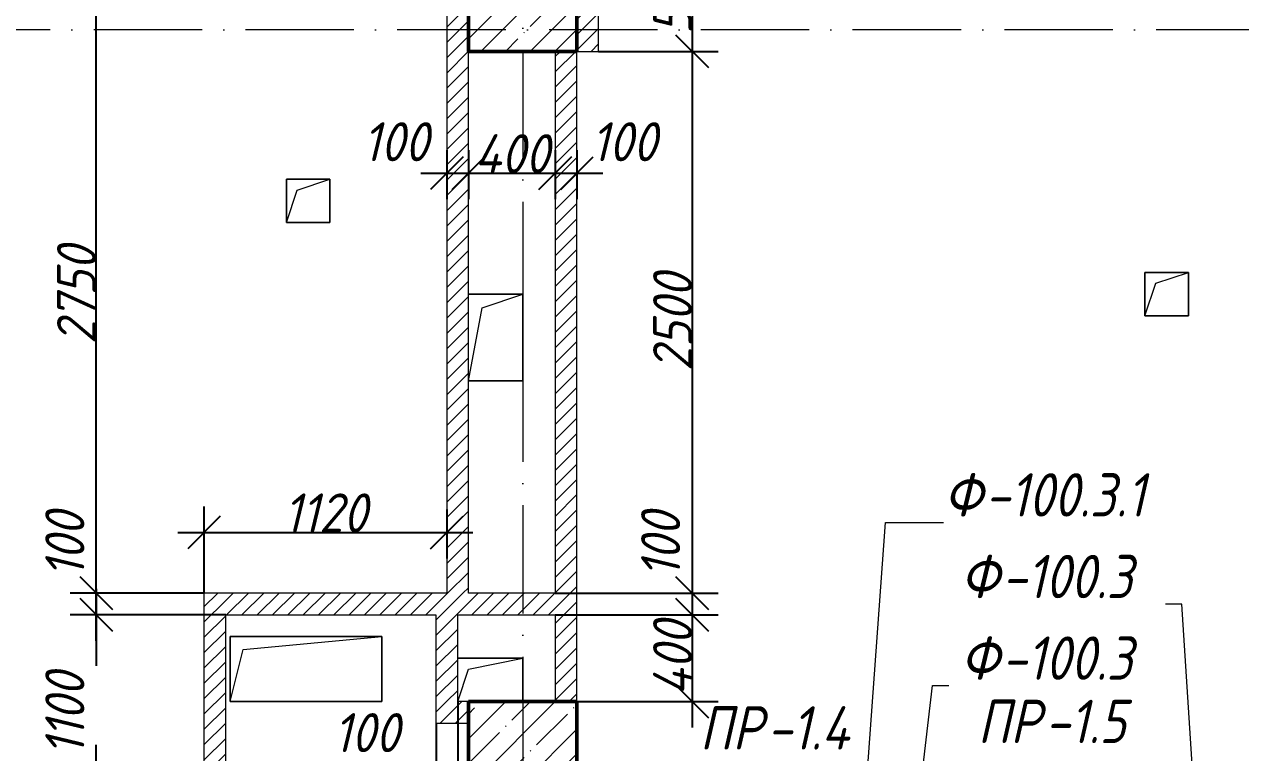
# Model space of a CAD drawing. Header units: millimetres. Extents: x -401725 to 250493, y 305116 to 802890.
# Drawn here: x -94149 to -88539, y 596662 to 600023 of the extents above; entities that cross this region are included whole.
import ezdxf

# ---------------------------------------------------------------- set-up
doc = ezdxf.new("R2010")
doc.units = ezdxf.units.MM
doc.linetypes.add('50_200_ШТРИХ_1Т_ш5_п1_п1_', pattern=[700, 500, -100, 0, -100])
for name, color, linetype, lineweight in [('A-____-____-DIMS', 7, 'Continuous', 9), ('A-DOOR-____-IDEN', 7, 'Continuous', 9), ('A-FLOR-____-OTLN', 7, 'Continuous', 9), ('A-GENM-____-IDEN', 7, 'Continuous', 9), ('A-GENM-____-OTLN', 7, 'Continuous', 9), ('A-WALL-FNSH-MCUT-1', 7, 'Continuous', 9), ('S-COLS-____-MCUT', 7, 'Continuous', 50), ('S-COLS-____-OTLN', 7, 'Continuous', 9), ('S-GRID-____-OTLN-1', 7, '50_200_ШТРИХ_1Т_ш5_п1_п1_', 9)]:
    doc.layers.add(name, color=color, linetype=linetype, lineweight=lineweight)
doc.layers.add('A-WALL-____-PATT-4', color=9, linetype='Continuous', lineweight=9, true_color=0x808080)
doc.styles.add('ISOCPEUR_I_10', font='isocpeui.ttf', dxfattribs={"width": 0.9, "height": 180})
doc.styles.add('ISOCPEUR_I_14', font='isocpeui.ttf', dxfattribs={"width": 0.9, "height": 180})
doc.styles.add('ISOCPEUR_I_2', font='isocpeui.ttf', dxfattribs={"width": 0.85, "height": 2.3})
doc.dimstyles.new('ISO-1_8_0_9К_СРЕДНИЙ_Кладочные_4', dxfattribs={"dimscale": 304.8, "dimtxt": 179.276612, "dimasz": 0.492126, "dimexe": 0.393701, "dimexo": 0, "dimgap": 0, "dimtad": 1, "dimdec": 3, "dimrnd": 0.001, "dimdsep": 46, "dimtxsty": 'ISOCPEUR_I_10', "dimblk1": 'OBLIQUE', "dimblk2": 'OBLIQUE', "dimsah": 1, "dimcen": 0.09, "dimdle": 0.393701, "dimazin": 0, "dimtfac": 1, "dimtdec": 4, "dimtix": 1, "dimtmove": 1, "dimatfit": 3, "dimfxl": 1, "dimtvp": 1, "dimtolj": 1, "dimtzin": 0, "dimarcsym": 2})
doc.dimstyles.new('ISO-1_8_0_9К_СРЕДНИЙ_Кладочные_5', dxfattribs={"dimscale": 304.8, "dimtxt": 179.276612, "dimasz": 0.492126, "dimexe": 0.393701, "dimexo": 0, "dimgap": 0, "dimtad": 1, "dimdec": 3, "dimrnd": 0.001, "dimdsep": 46, "dimtxsty": 'ISOCPEUR_I_10', "dimblk1": 'OBLIQUE', "dimblk2": 'OBLIQUE', "dimsah": 1, "dimcen": 0.09, "dimdle": 0.393701, "dimazin": 0, "dimtfac": 1, "dimtdec": 4, "dimtix": 1, "dimtmove": 2, "dimatfit": 3, "dimfxl": 1, "dimtvp": 1, "dimtolj": 1, "dimtzin": 0, "dimarcsym": 2})
doc.dimstyles.new('ISO-1_8_0_9К_СРЕДНИЙ_Кладочные_6', dxfattribs={"dimscale": 304.8, "dimtxt": 179.276612, "dimasz": 0.492126, "dimexe": 0.393701, "dimexo": 0, "dimgap": 0, "dimtad": 1, "dimdec": 3, "dimrnd": 0.001, "dimdsep": 46, "dimtxsty": 'ISOCPEUR_I_14', "dimblk1": 'OBLIQUE', "dimblk2": 'OBLIQUE', "dimsah": 1, "dimcen": 0.09, "dimdle": 0.393701, "dimazin": 0, "dimtfac": 1, "dimtdec": 4, "dimtix": 1, "dimtmove": 0, "dimatfit": 3, "dimfxl": 1, "dimtvp": 1, "dimtolj": 1, "dimtzin": 0, "dimarcsym": 2})
pattern_1 = [(45, (-175000.736, 544716.51), (-35.35534, 35.35534), [])]

# ---------------------------------------------------------------- blocks, each defined once
blk = doc.blocks.new('BSC_Колонна _Прямоугольная - 500х500-V50-АР1_Кладочный план 1 этажа в осях 1-64_Ю-ЯЯ')
at = {"layer": 'S-COLS-____-OTLN'}
h = blk.add_hatch(dxfattribs=at)
h.set_pattern_fill('FP_50', color=256, style=0, pattern_type=2)
h.set_pattern_definition([(45, (-83150, -51931.04), (-114.04925, 114.04925), []), (45, (-83035.95, -51931.04), (-114.04925, 114.04925), [201.613, -40.323, 3.353, -36.97])])
h.paths.add_polyline_path([(-250, -250), (250, -250), (250, 250), (-250, 250)], flags=0)
at = {"layer": 'S-COLS-____-MCUT'}
for p, q in [((250, 250), (-250, 250)), ((-250, 250), (-250, -250)), ((250, -250), (250, 250)), ((-250, -250), (250, -250))]:
    blk.add_line(p, q, dxfattribs=at)
blk = doc.blocks.new('BSC_Колонна _Прямоугольная - 500х500-V51-АР1_Кладочный план 1 этажа в осях 1-64_Ю-ЯЯ')
at = {"layer": 'S-COLS-____-OTLN'}
h = blk.add_hatch(dxfattribs=at)
h.set_pattern_fill('FP_51', color=256, style=0, pattern_type=2)
h.set_pattern_definition([(45, (-83150, -55431.04), (-114.04925, 114.04925), []), (45, (-83035.95, -55431.04), (-114.04925, 114.04925), [201.613, -40.323, 3.353, -36.97])])
h.paths.add_polyline_path([(-93.7, -250), (250, -250), (250, 250), (-250, 250), (-250, -250)], flags=0)
at = {"layer": 'S-COLS-____-MCUT'}
for p, q in [((250, 250), (-250, 250)), ((-250, 250), (-250, -250)), ((250, -250), (250, 250)), ((-250, -250), (250, -250))]:
    blk.add_line(p, q, dxfattribs=at)
blk = doc.blocks.new('AR_Отверстие прямоугольное _в плите_ - AR_Отверстие прямоугольное _в плите_-30459204-АР1_Кладочный план 1 этажа в осях 1-64_Ю-ЯЯ')
at = {"layer": 'A-GENM-____-OTLN'}
for p, q in [((125, 200), (-125, 200)), ((-62.5, 137.5), (125, 200)), ((125, -200), (125, 200)), ((-125, -200), (-62.5, 137.5)), ((-125, -200), (125, -200))]:
    blk.add_line(p, q, dxfattribs=at)
blk = doc.blocks.new('AR_Отверстие прямоугольное _в плите_ - AR_Отверстие прямоугольное _в плите_-30459597-АР1_Кладочный план 1 этажа в осях 1-64_Ю-ЯЯ')
at = {"layer": 'A-GENM-____-OTLN'}
for p, q in [((100, 100), (-100, 100)), ((-100, 100), (-100, -100)), ((-50, 50), (100, 100)), ((100, -100), (100, 100)), ((-100, -100), (-50, 50)), ((-100, -100), (100, -100))]:
    blk.add_line(p, q, dxfattribs=at)
blk = doc.blocks.new('AR_Отверстие прямоугольное _в плите_ - AR_Отверстие прямоугольное _в плите_-30459430-АР1_Кладочный план 1 этажа в осях 1-64_Ю-ЯЯ')
at = {"layer": 'A-GENM-____-OTLN'}
for p, q in [((350, 150), (-350, 150)), ((-350, 150), (-350, -150)), ((-290, 90), (350, 150)), ((350, -150), (350, 150)), ((-350, -150), (-290, 90)), ((-350, -150), (350, -150))]:
    blk.add_line(p, q, dxfattribs=at)
blk = doc.blocks.new('AR_Отверстие прямоугольное _в плите_ - AR_Отверстие прямоугольное _в плите_-V249-АР1_Кладочный план 1 этажа в осях 1-64_Ю-ЯЯ')
at = {"layer": 'A-GENM-____-OTLN'}
for p, q in [((150, 100), (-150, 100)), ((-100, 50), (150, 100)), ((150, -100), (150, 100)), ((-150, -100), (-100, 50))]:
    blk.add_line(p, q, dxfattribs=at)
blk = doc.blocks.new('_Oblique')
at = {"color": 0, "linetype": 'ByBlock', "lineweight": -2}
blk.add_line((-0.5, -0.5), (0.5, 0.5), dxfattribs=at)
blk = doc.blocks.new('*D13044')
at = {"layer": 'A-____-____-DIMS', "color": 0, "lineweight": -2, "transparency": 16777216}
for p, q in [((-91069.5, 600517.6), (-91069.5, 599777.6)), ((-91500.7, 600397.6), (-90949.5, 600397.6)), ((-91500.7, 599897.6), (-90949.5, 599897.6))]:
    blk.add_line(p, q, dxfattribs=at)
at = {"layer": 'Defpoints', "color": 0, "transparency": 16777216}
for p in [(-91500.7, 600397.6), (-91500.7, 599897.6), (-91069.5, 599897.6)]:
    blk.add_point(p, dxfattribs=at)
at = {"layer": 'A-____-____-DIMS', "color": 0, "lineweight": -2, "transparency": 16777216, "xscale": 150, "yscale": 150, "zscale": 150}
for p, rotation in [((-91069.5, 600397.6), 90), ((-91069.5, 599897.6), 270)]:
    blk.add_blockref('_Oblique', p, dxfattribs=dict(at, rotation=rotation))
at = {"layer": 'A-____-____-DIMS', "color": 0, "transparency": 16777216, "insert": (-91159.5, 600147.6), "char_height": 180, "width": 409.578, "attachment_point": 5, "rotation": 90, "style": 'ISOCPEUR_I_14'}
blk.add_mtext('\\A1;500', dxfattribs=at)
blk = doc.blocks.new('*D13045')
at = {"layer": 'A-____-____-DIMS', "color": 0, "lineweight": -2, "transparency": 16777216}
for p, q in [((-91069.5, 600017.6), (-91069.5, 597277.6)), ((-91500.7, 599897.6), (-90949.5, 599897.6)), ((-91700.7, 597397.6), (-90949.5, 597397.6))]:
    blk.add_line(p, q, dxfattribs=at)
at = {"layer": 'Defpoints', "color": 0, "transparency": 16777216}
for p in [(-91500.7, 599897.6), (-91700.7, 597397.6), (-91069.5, 597397.6)]:
    blk.add_point(p, dxfattribs=at)
at = {"layer": 'A-____-____-DIMS', "color": 0, "lineweight": -2, "transparency": 16777216, "xscale": 150, "yscale": 150, "zscale": 150}
for p, rotation in [((-91069.5, 599897.6), 90), ((-91069.5, 597397.6), 270)]:
    blk.add_blockref('_Oblique', p, dxfattribs=dict(at, rotation=rotation))
at = {"layer": 'A-____-____-DIMS', "color": 0, "transparency": 16777216, "insert": (-91159.5, 598647.6), "char_height": 180, "width": 546.104, "attachment_point": 5, "rotation": 90, "style": 'ISOCPEUR_I_14'}
blk.add_mtext('\\A1;2500', dxfattribs=at)
blk = doc.blocks.new('*D13046')
at = {"layer": 'A-____-____-DIMS', "color": 0, "lineweight": -2, "transparency": 16777216}
for p, q in [((-91069.5, 597517.6), (-91069.5, 597177.6)), ((-91700.7, 597397.6), (-90949.5, 597397.6)), ((-91700.7, 597297.6), (-90949.5, 597297.6))]:
    blk.add_line(p, q, dxfattribs=at)
at = {"layer": 'Defpoints', "color": 0, "transparency": 16777216}
for p in [(-91700.7, 597397.6), (-91700.7, 597297.6), (-91069.5, 597297.6)]:
    blk.add_point(p, dxfattribs=at)
at = {"layer": 'A-____-____-DIMS', "color": 0, "lineweight": -2, "transparency": 16777216, "xscale": 150, "yscale": 150, "zscale": 150}
for p, rotation in [((-91069.5, 597397.6), 90), ((-91069.5, 597297.6), 270)]:
    blk.add_blockref('_Oblique', p, dxfattribs=dict(at, rotation=rotation))
at = {"layer": 'A-____-____-DIMS', "color": 0, "transparency": 16777216, "insert": (-91304.7, 597469), "char_height": 180, "width": 368.207, "attachment_point": 1, "rotation": 90, "line_spacing_factor": 1.149209, "style": 'ISOCPEUR_I_10'}
blk.add_mtext('\\A1;100', dxfattribs=at)
blk = doc.blocks.new('*D13047')
at = {"layer": 'A-____-____-DIMS', "color": 0, "lineweight": -2, "transparency": 16777216}
for p, q in [((-91069.5, 597417.6), (-91069.5, 596777.6)), ((-91700.7, 597297.6), (-90949.5, 597297.6)), ((-91600.7, 596897.6), (-90949.5, 596897.6))]:
    blk.add_line(p, q, dxfattribs=at)
at = {"layer": 'Defpoints', "color": 0, "transparency": 16777216}
for p in [(-91700.7, 597297.6), (-91600.7, 596897.6), (-91069.5, 596897.6)]:
    blk.add_point(p, dxfattribs=at)
at = {"layer": 'A-____-____-DIMS', "color": 0, "lineweight": -2, "transparency": 16777216, "xscale": 150, "yscale": 150, "zscale": 150}
for p, rotation in [((-91069.5, 597297.6), 90), ((-91069.5, 596897.6), 270)]:
    blk.add_blockref('_Oblique', p, dxfattribs=dict(at, rotation=rotation))
at = {"layer": 'A-____-____-DIMS', "color": 0, "transparency": 16777216, "insert": (-91159.5, 597097.6), "char_height": 180, "width": 426.127, "attachment_point": 5, "rotation": 90, "style": 'ISOCPEUR_I_14'}
blk.add_mtext('\\A1;400', dxfattribs=at)
blk = doc.blocks.new('*D13049')
at = {"layer": 'A-____-____-DIMS', "color": 0, "lineweight": -2, "transparency": 16777216}
for p, q in [((-92200.7, 599441.6), (-92200.7, 599215.6)), ((-92100.7, 599441.6), (-92100.7, 599215.6)), ((-92320.7, 599335.6), (-91980.7, 599335.6))]:
    blk.add_line(p, q, dxfattribs=at)
at = {"layer": 'Defpoints', "color": 0, "transparency": 16777216}
for p in [(-92200.7, 599441.6), (-92100.7, 599441.6), (-92100.7, 599335.6)]:
    blk.add_point(p, dxfattribs=at)
at = {"layer": 'A-____-____-DIMS', "color": 0, "lineweight": -2, "transparency": 16777216, "xscale": 150, "yscale": 150, "zscale": 150, "rotation": 180}
blk.add_blockref('_Oblique', (-92200.7, 599335.6), dxfattribs=at)
at = {"layer": 'A-____-____-DIMS', "color": 0, "lineweight": -2, "transparency": 16777216, "xscale": 150, "yscale": 150, "zscale": 150}
blk.add_blockref('_Oblique', (-92100.7, 599335.6), dxfattribs=at)
at = {"layer": 'A-____-____-DIMS', "color": 0, "transparency": 16777216, "insert": (-92588.2, 599570.7), "char_height": 180, "width": 368.207, "attachment_point": 1, "line_spacing_factor": 1.149209, "style": 'ISOCPEUR_I_10'}
blk.add_mtext('\\A1;100', dxfattribs=at)
blk = doc.blocks.new('*D13050')
at = {"layer": 'A-____-____-DIMS', "color": 0, "lineweight": -2, "transparency": 16777216}
for p, q in [((-92100.7, 599441.6), (-92100.7, 599215.6)), ((-91700.7, 599441.6), (-91700.7, 599215.6)), ((-92220.7, 599335.6), (-91580.7, 599335.6))]:
    blk.add_line(p, q, dxfattribs=at)
at = {"layer": 'Defpoints', "color": 0, "transparency": 16777216}
for p in [(-92100.7, 599441.6), (-91700.7, 599441.6), (-91700.7, 599335.6)]:
    blk.add_point(p, dxfattribs=at)
at = {"layer": 'A-____-____-DIMS', "color": 0, "lineweight": -2, "transparency": 16777216, "xscale": 150, "yscale": 150, "zscale": 150, "rotation": 180}
blk.add_blockref('_Oblique', (-92100.7, 599335.6), dxfattribs=at)
at = {"layer": 'A-____-____-DIMS', "color": 0, "lineweight": -2, "transparency": 16777216, "xscale": 150, "yscale": 150, "zscale": 150}
blk.add_blockref('_Oblique', (-91700.7, 599335.6), dxfattribs=at)
at = {"layer": 'A-____-____-DIMS', "color": 0, "transparency": 16777216, "insert": (-91900.7, 599425.6), "char_height": 180, "width": 426.127, "attachment_point": 5, "style": 'ISOCPEUR_I_14'}
blk.add_mtext('\\A1;400', dxfattribs=at)
blk = doc.blocks.new('*D13051')
at = {"layer": 'A-____-____-DIMS', "color": 0, "lineweight": -2, "transparency": 16777216}
for p, q in [((-91700.7, 599441.6), (-91700.7, 599215.6)), ((-91600.7, 599441.6), (-91600.7, 599215.6)), ((-91820.7, 599335.6), (-91480.7, 599335.6))]:
    blk.add_line(p, q, dxfattribs=at)
at = {"layer": 'Defpoints', "color": 0, "transparency": 16777216}
for p in [(-91700.7, 599441.6), (-91600.7, 599441.6), (-91600.7, 599335.6)]:
    blk.add_point(p, dxfattribs=at)
at = {"layer": 'A-____-____-DIMS', "color": 0, "lineweight": -2, "transparency": 16777216, "xscale": 150, "yscale": 150, "zscale": 150, "rotation": 180}
blk.add_blockref('_Oblique', (-91700.7, 599335.6), dxfattribs=at)
at = {"layer": 'A-____-____-DIMS', "color": 0, "lineweight": -2, "transparency": 16777216, "xscale": 150, "yscale": 150, "zscale": 150}
blk.add_blockref('_Oblique', (-91600.7, 599335.6), dxfattribs=at)
at = {"layer": 'A-____-____-DIMS', "color": 0, "transparency": 16777216, "insert": (-91535.2, 599570.7), "char_height": 180, "width": 368.207, "attachment_point": 1, "line_spacing_factor": 1.149209, "style": 'ISOCPEUR_I_10'}
blk.add_mtext('\\A1;100', dxfattribs=at)
blk = doc.blocks.new('*D13053')
at = {"layer": 'A-____-____-DIMS', "color": 0, "lineweight": -2, "transparency": 16777216}
for p, q in [((-93817.4, 597417.6), (-93817.4, 597061.9)), ((-93220.7, 597297.6), (-93937.4, 597297.6)), ((-93817.4, 596077.6), (-93817.4, 596697.5)), ((-93220.7, 596197.6), (-93937.4, 596197.6))]:
    blk.add_line(p, q, dxfattribs=at)
at = {"layer": 'Defpoints', "color": 0, "transparency": 16777216}
for p in [(-93817.4, 597297.6), (-93220.7, 597297.6), (-93220.7, 596197.6)]:
    blk.add_point(p, dxfattribs=at)
at = {"layer": 'A-____-____-DIMS', "color": 0, "lineweight": -2, "transparency": 16777216, "xscale": 150, "yscale": 150, "zscale": 150}
for p, rotation in [((-93817.4, 597297.6), 90), ((-93817.4, 596197.6), 270)]:
    blk.add_blockref('_Oblique', p, dxfattribs=dict(at, rotation=rotation))
at = {"layer": 'A-____-____-DIMS', "color": 0, "transparency": 16777216, "insert": (-94052.6, 596648), "char_height": 180, "width": 463.361, "attachment_point": 1, "rotation": 90, "line_spacing_factor": 1.149209, "style": 'ISOCPEUR_I_10'}
blk.add_mtext('\\A1;1100', dxfattribs=at)
blk = doc.blocks.new('*D13054')
at = {"layer": 'A-____-____-DIMS', "color": 0, "lineweight": -2, "transparency": 16777216}
for p, q in [((-93817.4, 597177.6), (-93817.4, 597517.6)), ((-93320.7, 597397.6), (-93937.4, 597397.6)), ((-93220.7, 597297.6), (-93937.4, 597297.6))]:
    blk.add_line(p, q, dxfattribs=at)
at = {"layer": 'Defpoints', "color": 0, "transparency": 16777216}
for p in [(-93817.4, 597397.6), (-93320.7, 597397.6), (-93220.7, 597297.6)]:
    blk.add_point(p, dxfattribs=at)
at = {"layer": 'A-____-____-DIMS', "color": 0, "lineweight": -2, "transparency": 16777216, "xscale": 150, "yscale": 150, "zscale": 150}
for p, rotation in [((-93817.4, 597397.6), 90), ((-93817.4, 597297.6), 270)]:
    blk.add_blockref('_Oblique', p, dxfattribs=dict(at, rotation=rotation))
at = {"layer": 'A-____-____-DIMS', "color": 0, "transparency": 16777216, "insert": (-94052.6, 597469.4), "char_height": 180, "width": 368.207, "attachment_point": 1, "rotation": 90, "line_spacing_factor": 1.149209, "style": 'ISOCPEUR_I_10'}
blk.add_mtext('\\A1;100', dxfattribs=at)
blk = doc.blocks.new('*D13055')
at = {"layer": 'A-____-____-DIMS', "color": 0, "lineweight": -2, "transparency": 16777216}
for p, q in [((-93817.4, 597277.6), (-93817.4, 600267.6)), ((-93400.7, 600147.6), (-93937.4, 600147.6)), ((-93320.7, 597397.6), (-93937.4, 597397.6))]:
    blk.add_line(p, q, dxfattribs=at)
at = {"layer": 'Defpoints', "color": 0, "transparency": 16777216}
for p in [(-93817.4, 600147.6), (-93400.7, 600147.6), (-93320.7, 597397.6)]:
    blk.add_point(p, dxfattribs=at)
at = {"layer": 'A-____-____-DIMS', "color": 0, "lineweight": -2, "transparency": 16777216, "xscale": 150, "yscale": 150, "zscale": 150}
for p, rotation in [((-93817.4, 600147.6), 90), ((-93817.4, 597397.6), 270)]:
    blk.add_blockref('_Oblique', p, dxfattribs=dict(at, rotation=rotation))
at = {"layer": 'A-____-____-DIMS', "color": 0, "transparency": 16777216, "insert": (-93908.6, 598772.6), "char_height": 180, "width": 546.104, "attachment_point": 5, "rotation": 90, "style": 'ISOCPEUR_I_14'}
blk.add_mtext('\\A1;2750', dxfattribs=at)
blk = doc.blocks.new('*D13057')
at = {"layer": 'A-____-____-DIMS', "color": 0, "lineweight": -2, "transparency": 16777216}
for p, q in [((-92250.7, 596797.6), (-92250.7, 596169.8)), ((-93220.7, 596395.9), (-93220.7, 596169.8)), ((-93340.7, 596289.8), (-92130.7, 596289.8))]:
    blk.add_line(p, q, dxfattribs=at)
at = {"layer": 'Defpoints', "color": 0, "transparency": 16777216}
for p in [(-92250.7, 596797.6), (-93220.7, 596395.9), (-92250.7, 596289.8)]:
    blk.add_point(p, dxfattribs=at)
at = {"layer": 'A-____-____-DIMS', "color": 0, "lineweight": -2, "transparency": 16777216, "xscale": 150, "yscale": 150, "zscale": 150, "rotation": 180}
blk.add_blockref('_Oblique', (-93220.7, 596289.8), dxfattribs=at)
at = {"layer": 'A-____-____-DIMS', "color": 0, "lineweight": -2, "transparency": 16777216, "xscale": 150, "yscale": 150, "zscale": 150}
blk.add_blockref('_Oblique', (-92250.7, 596289.8), dxfattribs=at)
at = {"layer": 'A-____-____-DIMS', "color": 0, "transparency": 16777216, "insert": (-92735.7, 596381), "char_height": 180, "width": 409.578, "attachment_point": 5, "style": 'ISOCPEUR_I_14'}
blk.add_mtext('\\A1;970', dxfattribs=at)
blk = doc.blocks.new('*D13058')
at = {"layer": 'A-____-____-DIMS', "color": 0, "lineweight": -2, "transparency": 16777216}
for p, q in [((-92150.7, 596897.6), (-92150.7, 596169.8)), ((-92250.7, 596797.6), (-92250.7, 596169.8)), ((-92370.7, 596289.8), (-92030.7, 596289.8))]:
    blk.add_line(p, q, dxfattribs=at)
at = {"layer": 'Defpoints', "color": 0, "transparency": 16777216}
for p in [(-92150.7, 596897.6), (-92250.7, 596797.6), (-92150.7, 596289.8)]:
    blk.add_point(p, dxfattribs=at)
at = {"layer": 'A-____-____-DIMS', "color": 0, "lineweight": -2, "transparency": 16777216, "xscale": 150, "yscale": 150, "zscale": 150, "rotation": 180}
blk.add_blockref('_Oblique', (-92250.7, 596289.8), dxfattribs=at)
at = {"layer": 'A-____-____-DIMS', "color": 0, "lineweight": -2, "transparency": 16777216, "xscale": 150, "yscale": 150, "zscale": 150}
blk.add_blockref('_Oblique', (-92150.7, 596289.8), dxfattribs=at)
at = {"layer": 'A-____-____-DIMS', "color": 0, "transparency": 16777216, "insert": (-92723, 596844.5), "char_height": 180, "width": 368.207, "attachment_point": 1, "line_spacing_factor": 1.149209, "style": 'ISOCPEUR_I_10'}
blk.add_mtext('\\A1;100', dxfattribs=at)
blk = doc.blocks.new('*D13062')
at = {"layer": 'A-____-____-DIMS', "color": 0, "lineweight": -2, "transparency": 16777216}
for p, q in [((-93320.7, 597397.6), (-93320.7, 597798.1)), ((-92200.7, 597784.2), (-92200.7, 597558.1)), ((-93440.7, 597678.1), (-92080.7, 597678.1))]:
    blk.add_line(p, q, dxfattribs=at)
at = {"layer": 'Defpoints', "color": 0, "transparency": 16777216}
for p in [(-92200.7, 597784.2), (-92200.7, 597678.1), (-93320.7, 597397.6)]:
    blk.add_point(p, dxfattribs=at)
at = {"layer": 'A-____-____-DIMS', "color": 0, "lineweight": -2, "transparency": 16777216, "xscale": 150, "yscale": 150, "zscale": 150, "rotation": 180}
blk.add_blockref('_Oblique', (-93320.7, 597678.1), dxfattribs=at)
at = {"layer": 'A-____-____-DIMS', "color": 0, "lineweight": -2, "transparency": 16777216, "xscale": 150, "yscale": 150, "zscale": 150}
blk.add_blockref('_Oblique', (-92200.7, 597678.1), dxfattribs=at)
at = {"layer": 'A-____-____-DIMS', "color": 0, "transparency": 16777216, "insert": (-92760.7, 597768.1), "char_height": 180, "width": 463.361, "attachment_point": 5, "style": 'ISOCPEUR_I_14'}
blk.add_mtext('\\A1;1120', dxfattribs=at)

msp = doc.modelspace()

# ---------------------------------------------------------------- hatches: boundary and pattern name
at = {"layer": 'A-WALL-____-PATT-4'}
h = msp.add_hatch(dxfattribs=at)
h.set_pattern_fill('FP_5', color=256, style=0, pattern_type=2)
h.set_pattern_definition(pattern_1)
h.paths.add_polyline_path([(-91500.7357, 599897.5526), (-91500.7357, 600397.5526), (-91600.7357, 600397.5526), (-91600.7357, 599897.5526)], flags=0)
h = msp.add_hatch(dxfattribs=at)
h.set_pattern_fill('FP_5', color=256, style=0, pattern_type=2)
h.set_pattern_definition(pattern_1)
h.paths.add_polyline_path([(-92200.7357, 597397.5526), (-92100.7357, 597397.5526), (-92100.7357, 600147.5526), (-92200.7357, 600147.5526), (-92200.7357, 598712.499)], flags=0)
h = msp.add_hatch(dxfattribs=at)
h.set_pattern_fill('FP_5', color=256, style=0, pattern_type=2)
h.set_pattern_definition(pattern_1)
h.paths.add_polyline_path([(-91600.7357, 596897.5526), (-91600.7357, 599897.5526), (-91700.7357, 599897.5526), (-91700.7357, 596897.5526)], flags=0)
h = msp.add_hatch(dxfattribs=at)
h.set_pattern_fill('FP_5', color=256, style=0, pattern_type=2)
h.set_pattern_definition(pattern_1)
h.paths.add_polyline_path([(-93320.7357, 596197.5526), (-93220.7357, 596197.5526), (-93220.7357, 597397.5526), (-93320.7357, 597397.5526), (-93320.7357, 597098.0139)], flags=0)
h = msp.add_hatch(dxfattribs=at)
h.set_pattern_fill('FP_5', color=256, style=0, pattern_type=2)
h.set_pattern_definition(pattern_1)
h.paths.add_polyline_path([(-91700.7357, 597297.5526), (-91700.7357, 597397.5526), (-93220.7357, 597397.5526), (-93220.7357, 597297.5526), (-91944.4573, 597297.5526)], flags=0)
h = msp.add_hatch(dxfattribs=at)
h.set_pattern_fill('FP_5', color=256, style=0, pattern_type=2)
h.set_pattern_definition(pattern_1)
h.paths.add_polyline_path([(-92250.7357, 596897.5526), (-92150.7357, 596897.5526), (-92150.7357, 597297.5526), (-92250.7357, 597297.5526), (-92250.7357, 597098.0139)], flags=0)
h = msp.add_hatch(dxfattribs=at)
h.set_pattern_fill('FP_5', color=256, style=0, pattern_type=2)
h.set_pattern_definition(pattern_1)
h.paths.add_polyline_path([(-92100.7357, 596797.5526), (-92100.7357, 596897.5526), (-92250.7357, 596897.5526), (-92250.7357, 596797.5526)], flags=0)

# ---------------------------------------------------------------- linework, layer by layer
at = {"layer": 'A-FLOR-____-OTLN'}
for p, q in [((-92940.7357, 599307.5526), (-92740.7357, 599307.5526)), ((-92940.7357, 599107.5526), (-92940.7357, 599307.5526)), ((-92740.7357, 599307.5526), (-92740.7357, 599107.5526)), ((-92740.7357, 599107.5526), (-92940.7357, 599107.5526)), ((-88980.7357, 598877.5526), (-88780.7357, 598877.5526)), ((-88980.7357, 598677.5526), (-88980.7357, 598877.5526)), ((-88780.7357, 598877.5526), (-88780.7357, 598677.5526)), ((-92100.7357, 598777.3193), (-91850.7357, 598777.3193)), ((-91850.7357, 598777.3193), (-91850.7357, 598377.3193)), ((-88780.7357, 598677.5526), (-88980.7357, 598677.5526)), ((-91850.7357, 598377.3193), (-92100.7357, 598377.3193)), ((-93200.7357, 597197.5526), (-92500.7357, 597197.5526)), ((-93200.7357, 596897.5526), (-93200.7357, 597197.5526)), ((-92500.7357, 597197.5526), (-92500.7357, 596897.5526)), ((-92150.7357, 597097.5526), (-91850.7357, 597097.5526)), ((-91850.7357, 597097.5526), (-91850.7357, 596897.5526)), ((-92500.7357, 596897.5526), (-93200.7357, 596897.5526))]:
    msp.add_line(p, q, dxfattribs=at)
at = {"layer": 'A-GENM-____-IDEN'}
for p, q in [((-90265.7357, 596497.5526), (-90177.4024, 597724.2557)), ((-90177.4024, 597724.2557), (-89909.6924, 597724.2557)), ((-88810.7357, 597347.5526), (-88885.7357, 597347.5526)), ((-88755.7357, 596497.5526), (-88810.7357, 597347.5526)), ((-90015.7357, 596497.5526), (-89960.7357, 596971.0505)), ((-89960.7357, 596971.0505), (-89885.7357, 596971.0505))]:
    msp.add_line(p, q, dxfattribs=at)
at = {"layer": 'A-WALL-FNSH-MCUT-1'}
for p, q in [((-91500.7357, 599897.5526), (-91500.7357, 600397.2051)), ((-92200.7357, 600147.5526), (-92200.7357, 597397.5526)), ((-92100.7357, 597397.5526), (-92100.7357, 599897.5526)), ((-91700.7357, 599897.5526), (-91700.7357, 597397.5526)), ((-91600.7357, 596897.5526), (-91600.7357, 599897.5526)), ((-91600.7357, 599897.5526), (-91500.7357, 599897.5526)), ((-93320.7357, 597397.5526), (-93320.7357, 596097.5526)), ((-92200.7357, 597397.5526), (-93320.7357, 597397.5526)), ((-91700.7357, 597397.5526), (-92100.7357, 597397.5526)), ((-93220.7357, 596197.5526), (-93220.7357, 597297.5526)), ((-93220.7357, 597297.5526), (-92250.7357, 597297.5526)), ((-92250.7357, 597297.5526), (-92250.7357, 596797.5526)), ((-92150.7357, 597297.5526), (-91700.7357, 597297.5526)), ((-92150.7357, 596897.5526), (-92150.7357, 597297.5526)), ((-91700.7357, 597297.5526), (-91700.7357, 596897.5526)), ((-92100.7357, 596897.5526), (-92150.7357, 596897.5526)), ((-92250.7357, 596797.5526), (-92100.7357, 596797.5526))]:
    msp.add_line(p, q, dxfattribs=at)
at = {"layer": 'S-GRID-____-OTLN-1'}
for p, q in [((-91850.7357, 635609.362), (-91850.7357, 584985.5274)), ((-70926.3291, 599997.5526), (-179669.5059, 599997.5526))]:
    msp.add_line(p, q, dxfattribs=at)

# ---------------------------------------------------------------- block references
at = {"layer": 'A-GENM-____-OTLN'}
for name, p in [('AR_Отверстие прямоугольное _в плите_ - AR_Отверстие прямоугольное _в плите_-30459597-АР1_Кладочный план 1 этажа в осях 1-64_Ю-ЯЯ', (-92840.7357, 599207.5526)), ('AR_Отверстие прямоугольное _в плите_ - AR_Отверстие прямоугольное _в плите_-30459597-АР1_Кладочный план 1 этажа в осях 1-64_Ю-ЯЯ', (-88880.7357, 598777.5526)), ('AR_Отверстие прямоугольное _в плите_ - AR_Отверстие прямоугольное _в плите_-30459204-АР1_Кладочный план 1 этажа в осях 1-64_Ю-ЯЯ', (-91975.7357, 598577.3193)), ('AR_Отверстие прямоугольное _в плите_ - AR_Отверстие прямоугольное _в плите_-30459430-АР1_Кладочный план 1 этажа в осях 1-64_Ю-ЯЯ', (-92850.7357, 597047.5526)), ('AR_Отверстие прямоугольное _в плите_ - AR_Отверстие прямоугольное _в плите_-V249-АР1_Кладочный план 1 этажа в осях 1-64_Ю-ЯЯ', (-92000.7357, 596997.5526))]:
    msp.add_blockref(name, p, dxfattribs=at)
at = {"layer": 'S-COLS-____-OTLN'}
for name, p in [('BSC_Колонна _Прямоугольная - 500х500-V51-АР1_Кладочный план 1 этажа в осях 1-64_Ю-ЯЯ', (-91850.7357, 600147.5526)), ('BSC_Колонна _Прямоугольная - 500х500-V50-АР1_Кладочный план 1 этажа в осях 1-64_Ю-ЯЯ', (-91850.7357, 596647.5526))]:
    msp.add_blockref(name, p, dxfattribs=at)

# ---------------------------------------------------------------- texts
at = {"layer": 'A-DOOR-____-IDEN', "char_height": 200, "attachment_point": 1, "style": 'ISOCPEUR_I_2'}
for s, insert, width in [('ПР', (-89752.2561, 596906.0721), 375.18975), ('-1.5', (-89442.6936, 596906.0721), 505.063125), ('ПР', (-91033.9561, 596876.0721), 375.18975), ('-1.4', (-90724.3936, 596876.0721), 533.923875)]:
    msp.add_mtext(s, dxfattribs=dict(at, insert=insert, width=width))
at = {"layer": 'A-GENM-____-IDEN', "char_height": 200, "attachment_point": 1, "style": 'ISOCPEUR_I_2'}
for s, insert, width in [('\\fISOCPEUR|b0|i1|c204|p34|;\\W.9;Ф', (-89909.6924, 597951.3718), 230.886), ('-100.3.1', (-89719.1924, 597951.3718), 1010.12625), ('\\fISOCPEUR|b0|i1|c204|p34|;\\W.9;Ф', (-89832.2924, 597574.6687), 230.886), ('-100.3', (-89641.7924, 597574.6687), 822.531375), ('\\fISOCPEUR|b0|i1|c204|p34|;\\W.9;Ф', (-89832.2924, 597198.1667), 230.886), ('-100.3', (-89641.7924, 597198.1667), 822.531375)]:
    msp.add_mtext(s, dxfattribs=dict(at, insert=insert, width=width))

# ---------------------------------------------------------------- dimensions: what is measured, and where the dimension line sits
at = {"layer": 'A-____-____-DIMS'}
for base, p1, p2, override, picture, middle in [((-91069.548, 599897.5526), (-91500.7357, 600397.5526), (-91500.7357, 599897.5526), {"dimpost": '<>', "dimfxl": 500}, '*D13044', (-91159.548, 600147.5526)), ((-93817.398, 600147.5526), (-93320.7357, 597397.5526), (-93400.7357, 600147.5526), {"dimpost": '<>', "dimfxl": 2751.16339}, '*D13055', (-93908.5571, 598772.5526)), ((-91069.548, 597397.5526), (-91500.7357, 599897.5526), (-91700.7357, 597397.5526), {"dimpost": '<>', "dimfxl": 2507.987241}, '*D13045', (-91159.548, 598647.5526)), ((-91069.548, 596897.5526), (-91700.7357, 597297.5526), (-91600.7357, 596897.5526), {"dimpost": '<>', "dimfxl": 412.310563}, '*D13047', (-91159.548, 597097.5526))]:
    dim = msp.add_linear_dim(base=base, p1=p1, p2=p2, angle=90, dimstyle='ISO-1_8_0_9К_СРЕДНИЙ_Кладочные_6', override=override, dxfattribs=at)
    dim.commit()
    dim.dimension.update_dxf_attribs({"geometry": picture, "text_midpoint": middle})
for base, p1, p2, override, picture, middle in [((-92100.7357, 599335.5806), (-92200.7357, 599441.6466), (-92100.7357, 599441.6466), {"dimpost": '<>', "dimfxl": 100}, '*D13049', (-92404.1, 599450.7426)), ((-91600.7357, 599335.5806), (-91700.7357, 599441.6466), (-91600.7357, 599441.6466), {"dimpost": '<>', "dimfxl": 100}, '*D13051', (-91351.1397, 599450.7426)), ((-92150.7357, 596289.8397), (-92250.7357, 596797.5526), (-92150.7357, 596897.5526), {"dimpost": '<>', "dimfxl": 141.421356}, '*D13058', (-92538.9205, 596724.5057))]:
    dim = msp.add_linear_dim(base=base, p1=p1, p2=p2, dimstyle='ISO-1_8_0_9К_СРЕДНИЙ_Кладочные_5', override=override, dxfattribs=at)
    dim.commit()
    dim.dimension.update_dxf_attribs({"geometry": picture, "text_midpoint": middle, "dimtype": 160})
for base, p1, p2, override, picture, middle in [((-91700.7357, 599335.5806), (-92100.7357, 599441.6466), (-91700.7357, 599441.6466), {"dimpost": '<>', "dimfxl": 400}, '*D13050', (-91900.7357, 599425.5806)), ((-92200.7357, 597678.1328), (-93320.7357, 597397.5526), (-92200.7357, 597784.1988), {"dimpost": '<>', "dimfxl": 1184.860889}, '*D13062', (-92760.7357, 597768.1328)), ((-92250.7357, 596289.8397), (-93220.7357, 596395.9057), (-92250.7357, 596797.5526), {"dimpost": '<>', "dimfxl": 1049.866768}, '*D13057', (-92735.7357, 596380.9988))]:
    dim = msp.add_linear_dim(base=base, p1=p1, p2=p2, dimstyle='ISO-1_8_0_9К_СРЕДНИЙ_Кладочные_6', override=override, dxfattribs=at)
    dim.commit()
    dim.dimension.update_dxf_attribs({"geometry": picture, "text_midpoint": middle})
for base, p1, p2, dimstyle, override, picture, middle in [((-93817.398, 597397.5526), (-93220.7357, 597297.5526), (-93320.7357, 597397.5526), 'ISO-1_8_0_9К_СРЕДНИЙ_Кладочные_5', {"dimpost": '<>', "dimfxl": 141.421356}, '*D13054', (-93932.56, 597653.4877)), ((-91069.548, 597297.5526), (-91700.7357, 597397.5526), (-91700.7357, 597297.5526), 'ISO-1_8_0_9К_СРЕДНИЙ_Кладочные_5', {"dimpost": '<>', "dimfxl": 100}, '*D13046', (-91184.71, 597653.081)), ((-93817.398, 597297.5526), (-93220.7357, 596197.5526), (-93220.7357, 597297.5526), 'ISO-1_8_0_9К_СРЕДНИЙ_Кладочные_4', {"dimpost": '<>', "dimfxl": 1100}, '*D13053', (-93932.56, 596879.7301))]:
    dim = msp.add_linear_dim(base=base, p1=p1, p2=p2, angle=90, dimstyle=dimstyle, override=override, dxfattribs=at)
    dim.commit()
    dim.dimension.update_dxf_attribs({"geometry": picture, "text_midpoint": middle, "dimtype": 160, "text_rotation": 90})

doc.saveas('drawing.dxf')
